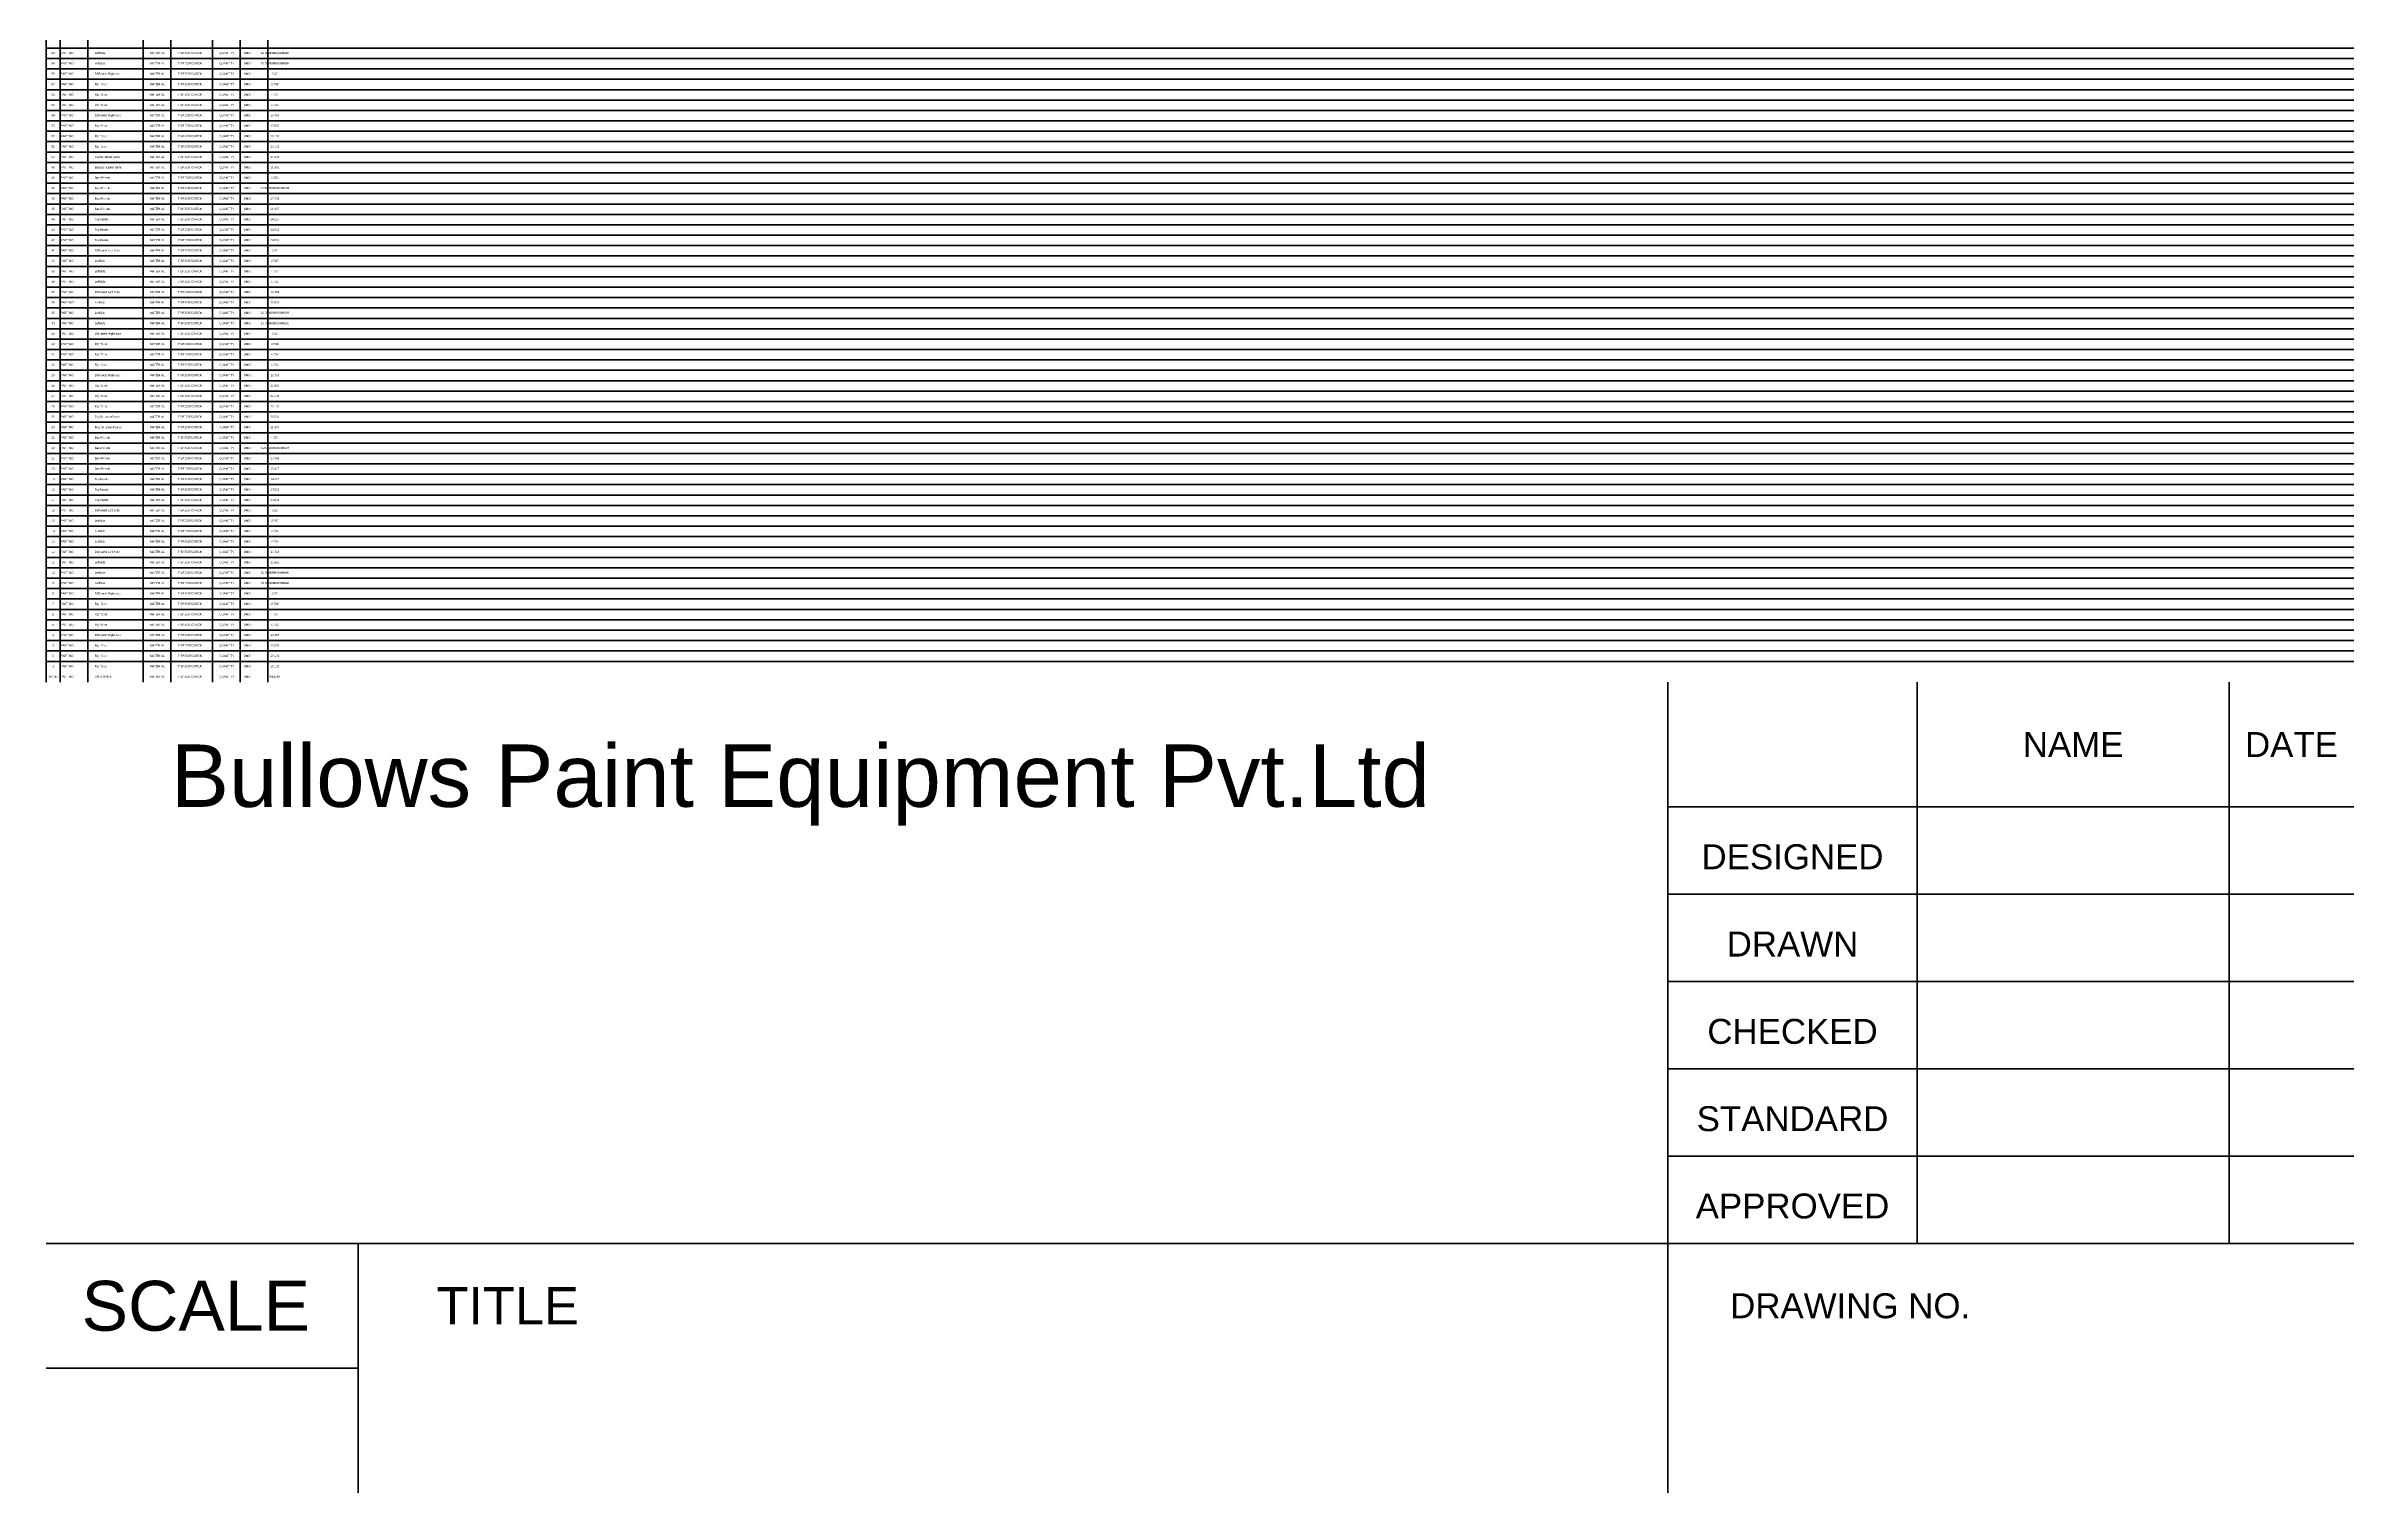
# Model space of a CAD drawing. Header units: millimetres. Extents: x 906 to 10971, y 270 to 8664.
# Drawn here: x 7641 to 10971, y 270 to 2358 of the extents above; entities that cross this region are included whole.
import ezdxf
from ezdxf.enums import TextEntityAlignment as Align

# ---------------------------------------------------------------- set-up
doc = ezdxf.new("R2010")
doc.units = ezdxf.units.MM
doc.layers.add('Default', color=7, linetype='Continuous', lineweight=50)
doc.styles.add('Default', font='arial.ttf')

msp = doc.modelspace()

# ---------------------------------------------------------------- linework, layer by layer
at = {"layer": 'Default'}
for p, q in [((7641, 1440), (7641, 4455)), ((7661, 4455), (7661, 1440)), ((7701, 4455), (7701, 1440)), ((7781, 4455), (7781, 1440)), ((7821, 4455), (7821, 1440)), ((7881, 4455), (7881, 1440)), ((7921, 4455), (7921, 1440)), ((7961, 4455), (7961, 1440)), ((7641, 2355), (10971, 2355)), ((7641, 2340), (10971, 2340)), ((7641, 2325), (10971, 2325)), ((7641, 2310), (10971, 2310)), ((7641, 2295), (10971, 2295)), ((7641, 2280), (10971, 2280)), ((7641, 2265), (10971, 2265)), ((7641, 2250), (10971, 2250)), ((7641, 2235), (10971, 2235)), ((7641, 2220), (10971, 2220)), ((7641, 2205), (10971, 2205)), ((7641, 2190), (10971, 2190)), ((7641, 2175), (10971, 2175)), ((7641, 2160), (10971, 2160)), ((7641, 2145), (10971, 2145)), ((7641, 2130), (10971, 2130)), ((7641, 2115), (10971, 2115)), ((7641, 2100), (10971, 2100)), ((7641, 2085), (10971, 2085)), ((7641, 2070), (10971, 2070)), ((7641, 2055), (10971, 2055)), ((7641, 2040), (10971, 2040)), ((7641, 2025), (10971, 2025)), ((7641, 2010), (10971, 2010)), ((7641, 1995), (10971, 1995)), ((7641, 1980), (10971, 1980)), ((7641, 1965), (10971, 1965)), ((7641, 1950), (10971, 1950)), ((7641, 1935), (10971, 1935)), ((7641, 1920), (10971, 1920)), ((7641, 1905), (10971, 1905)), ((7641, 1890), (10971, 1890)), ((7641, 1875), (10971, 1875)), ((7641, 1860), (10971, 1860)), ((7641, 1845), (10971, 1845)), ((7641, 1830), (10971, 1830)), ((7641, 1815), (10971, 1815)), ((7641, 1800), (10971, 1800)), ((7641, 1785), (10971, 1785)), ((7641, 1770), (10971, 1770)), ((7641, 1755), (10971, 1755)), ((7641, 1740), (10971, 1740)), ((7641, 1725), (10971, 1725)), ((7641, 1710), (10971, 1710)), ((7641, 1695), (10971, 1695)), ((7641, 1680), (10971, 1680)), ((7641, 1665), (10971, 1665)), ((7641, 1650), (10971, 1650)), ((7641, 1635), (10971, 1635)), ((7641, 1620), (10971, 1620)), ((7641, 1605), (10971, 1605)), ((7641, 1590), (10971, 1590)), ((7641, 1575), (10971, 1575)), ((7641, 1560), (10971, 1560)), ((7641, 1545), (10971, 1545)), ((7641, 1530), (10971, 1530)), ((7641, 1515), (10971, 1515)), ((7641, 1500), (10971, 1500)), ((7641, 1485), (10971, 1485)), ((7641, 1470), (10971, 1470)), ((9981, 1440), (9981, 270)), ((10341, 630), (10341, 1440)), ((10791, 630), (10791, 1440)), ((9981, 1260), (10971, 1260)), ((9981, 1134), (10971, 1134)), ((9981, 1008), (10971, 1008)), ((9981, 882), (10971, 882)), ((9981, 756), (10971, 756)), ((7641, 630), (10971, 630)), ((8091, 630), (8091, 270)), ((7641, 450), (8091, 450))]:
    msp.add_line(p, q, dxfattribs=at)

# ---------------------------------------------------------------- texts
at = {"layer": 'Default', "style": 'Default'}
for s, height, p in [('59', 3, (7651, 2333)), ('60', 3, (7651, 2348)), ('PART NO', 3, (7671, 2348)), ('PART NO', 3, (7671, 2333)), ('UMO', 3, (7931, 2348)), ('UMO', 3, (7931, 2333)), ('29.099999999999998', 3, (7971, 2348)), ('29.099999999999998', 3, (7971, 2333)), ('58', 3, (7651, 2318)), ('57', 3, (7651, 2303)), ('PART NO', 3, (7671, 2318)), ('PART NO', 3, (7671, 2303)), ('UMO', 3, (7931, 2318)), ('UMO', 3, (7931, 2303)), ('2.708', 3, (7971, 2303)), ('3.02', 3, (7971, 2318)), ('56', 3, (7651, 2288)), ('55', 3, (7651, 2273)), ('PART NO', 3, (7671, 2288)), ('PART NO', 3, (7671, 2273)), ('UMO', 3, (7931, 2288)), ('UMO', 3, (7931, 2273)), ('4.734', 3, (7971, 2288)), ('4.734', 3, (7971, 2273)), ('54', 3, (7651, 2258)), ('53', 3, (7651, 2243)), ('PART NO', 3, (7671, 2258)), ('PART NO', 3, (7671, 2243)), ('UMO', 3, (7931, 2258)), ('UMO', 3, (7931, 2243)), ('18.765', 3, (7971, 2258)), ('16.886', 3, (7971, 2243)), ('52', 3, (7651, 2228)), ('51', 3, (7651, 2213)), ('50', 3, (7651, 2198)), ('PART NO', 3, (7671, 2228)), ('PART NO', 3, (7671, 2213)), ('PART NO', 3, (7671, 2198)), ('UMO', 3, (7931, 2228)), ('UMO', 3, (7931, 2213)), ('UMO', 3, (7931, 2198)), ('38.301', 3, (7971, 2198)), ('29.101', 3, (7971, 2228)), ('29.101', 3, (7971, 2213)), ('49', 3, (7651, 2183)), ('48', 3, (7651, 2168)), ('PART NO', 3, (7671, 2183)), ('PART NO', 3, (7671, 2168)), ('UMO', 3, (7931, 2183)), ('UMO', 3, (7931, 2168)), ('31.359', 3, (7971, 2183)), ('4.054', 3, (7971, 2168)), ('47', 3, (7651, 2153)), ('46', 3, (7651, 2138)), ('PART NO', 3, (7671, 2153)), ('PART NO', 3, (7671, 2138)), ('UMO', 3, (7931, 2153)), ('UMO', 3, (7931, 2138)), ('5.2540000000000004', 3, (7971, 2153)), ('23.741', 3, (7971, 2138)), ('45', 3, (7651, 2123)), ('44', 3, (7651, 2108)), ('PART NO', 3, (7671, 2123)), ('PART NO', 3, (7671, 2108)), ('UMO', 3, (7931, 2123)), ('UMO', 3, (7931, 2108)), ('30.427', 3, (7971, 2123)), ('14.227', 3, (7971, 2108)), ('43', 3, (7651, 2093)), ('42', 3, (7651, 2078)), ('PART NO', 3, (7671, 2093)), ('PART NO', 3, (7671, 2078)), ('UMO', 3, (7931, 2093)), ('UMO', 3, (7931, 2078)), ('24.531', 3, (7971, 2093)), ('24.531', 3, (7971, 2078)), ('41', 3, (7651, 2063)), ('40', 3, (7651, 2048)), ('39', 3, (7651, 2033)), ('PART NO', 3, (7671, 2063)), ('PART NO', 3, (7671, 2048)), ('PART NO', 3, (7671, 2033)), ('UMO', 3, (7931, 2063)), ('UMO', 3, (7931, 2048)), ('UMO', 3, (7931, 2033)), ('4.734', 3, (7971, 2033)), ('2.707', 3, (7971, 2048)), ('3.02', 3, (7971, 2063)), ('38', 3, (7651, 2018)), ('37', 3, (7651, 2003)), ('PART NO', 3, (7671, 2018)), ('PART NO', 3, (7671, 2003)), ('UMO', 3, (7931, 2018)), ('UMO', 3, (7931, 2003)), ('18.764', 3, (7971, 2003)), ('4.734', 3, (7971, 2018)), ('36', 3, (7651, 1988)), ('35', 3, (7651, 1973)), ('PART NO', 3, (7671, 1988)), ('PART NO', 3, (7671, 1973)), ('UMO', 3, (7931, 1988)), ('UMO', 3, (7931, 1973)), ('29.099999999999998', 3, (7971, 1973)), ('16.885', 3, (7971, 1988)), ('34', 3, (7651, 1958)), ('33', 3, (7651, 1943)), ('PART NO', 3, (7671, 1958)), ('PART NO', 3, (7671, 1943)), ('UMO', 3, (7931, 1958)), ('UMO', 3, (7931, 1943)), ('29.099999999999998', 3, (7971, 1958)), ('3.02', 3, (7971, 1943)), ('32', 3, (7651, 1928)), ('31', 3, (7651, 1913)), ('30', 3, (7651, 1898)), ('PART NO', 3, (7671, 1928)), ('PART NO', 3, (7671, 1913)), ('PART NO', 3, (7671, 1898)), ('UMO', 3, (7931, 1928)), ('UMO', 3, (7931, 1913)), ('UMO', 3, (7931, 1898)), ('4.734', 3, (7971, 1913)), ('4.734', 3, (7971, 1898)), ('2.708', 3, (7971, 1928)), ('29', 3, (7651, 1883)), ('28', 3, (7651, 1868)), ('PART NO', 3, (7671, 1883)), ('PART NO', 3, (7671, 1868)), ('UMO', 3, (7931, 1883)), ('UMO', 3, (7931, 1868)), ('18.765', 3, (7971, 1883)), ('16.886', 3, (7971, 1868)), ('27', 3, (7651, 1853)), ('26', 3, (7651, 1838)), ('PART NO', 3, (7671, 1853)), ('PART NO', 3, (7671, 1838)), ('UMO', 3, (7931, 1853)), ('UMO', 3, (7931, 1838)), ('29.101', 3, (7971, 1853)), ('29.101', 3, (7971, 1838)), ('25', 3, (7651, 1823)), ('24', 3, (7651, 1808)), ('PART NO', 3, (7671, 1823)), ('PART NO', 3, (7671, 1808)), ('UMO', 3, (7931, 1823)), ('UMO', 3, (7931, 1808)), ('38.301', 3, (7971, 1823)), ('31.359', 3, (7971, 1808)), ('23', 3, (7651, 1793)), ('22', 3, (7651, 1778)), ('PART NO', 3, (7671, 1793)), ('PART NO', 3, (7671, 1778)), ('UMO', 3, (7931, 1793)), ('UMO', 3, (7931, 1778)), ('5.2540000000000004', 3, (7971, 1778)), ('4.054', 3, (7971, 1793)), ('21', 3, (7651, 1763)), ('20', 3, (7651, 1748)), ('19', 3, (7651, 1733)), ('PART NO', 3, (7671, 1763)), ('PART NO', 3, (7671, 1748)), ('PART NO', 3, (7671, 1733)), ('UMO', 3, (7931, 1763)), ('UMO', 3, (7931, 1748)), ('UMO', 3, (7931, 1733)), ('30.427', 3, (7971, 1748)), ('23.741', 3, (7971, 1763)), ('14.227', 3, (7971, 1733)), ('18', 3, (7651, 1718)), ('17', 3, (7651, 1703)), ('PART NO', 3, (7671, 1718)), ('PART NO', 3, (7671, 1703)), ('UMO', 3, (7931, 1718)), ('UMO', 3, (7931, 1703)), ('24.531', 3, (7971, 1718)), ('24.531', 3, (7971, 1703)), ('16', 3, (7651, 1688)), ('15', 3, (7651, 1673)), ('PART NO', 3, (7671, 1688)), ('PART NO', 3, (7671, 1673)), ('UMO', 3, (7931, 1688)), ('UMO', 3, (7931, 1673)), ('2.707', 3, (7971, 1673)), ('3.02', 3, (7971, 1688)), ('14', 3, (7651, 1658)), ('13', 3, (7651, 1643)), ('PART NO', 3, (7671, 1658)), ('PART NO', 3, (7671, 1643)), ('UMO', 3, (7931, 1658)), ('UMO', 3, (7931, 1643)), ('4.734', 3, (7971, 1658)), ('4.734', 3, (7971, 1643)), ('12', 3, (7651, 1628)), ('11', 3, (7651, 1613)), ('10', 3, (7651, 1598)), ('PART NO', 3, (7671, 1628)), ('PART NO', 3, (7671, 1613)), ('PART NO', 3, (7671, 1598)), ('UMO', 3, (7931, 1628)), ('UMO', 3, (7931, 1613)), ('UMO', 3, (7931, 1598)), ('29.099999999999998', 3, (7971, 1598)), ('18.764', 3, (7971, 1628)), ('16.885', 3, (7971, 1613)), ('8', 3, (7651, 1568)), ('9', 3, (7651, 1583)), ('PART NO', 3, (7671, 1583)), ('PART NO', 3, (7671, 1568)), ('UMO', 3, (7931, 1583)), ('UMO', 3, (7931, 1568)), ('29.099999999999998', 3, (7971, 1583)), ('3.02', 3, (7971, 1568)), ('6', 3, (7651, 1538)), ('7', 3, (7651, 1553)), ('PART NO', 3, (7671, 1553)), ('PART NO', 3, (7671, 1538)), ('UMO', 3, (7931, 1553)), ('UMO', 3, (7931, 1538)), ('4.734', 3, (7971, 1538)), ('2.708', 3, (7971, 1553)), ('4', 3, (7651, 1508)), ('5', 3, (7651, 1523)), ('PART NO', 3, (7671, 1523)), ('PART NO', 3, (7671, 1508)), ('UMO', 3, (7931, 1523)), ('UMO', 3, (7931, 1508)), ('18.765', 3, (7971, 1508)), ('4.734', 3, (7971, 1523)), ('3', 3, (7651, 1493)), ('2', 3, (7651, 1478)), ('PART NO', 3, (7671, 1493)), ('PART NO', 3, (7671, 1478)), ('UMO', 3, (7931, 1493)), ('UMO', 3, (7931, 1478)), ('29.101', 3, (7971, 1478)), ('16.886', 3, (7971, 1493)), ('SR.NO', 3, (7651, 1448)), ('1', 3, (7651, 1463)), ('PART NO', 3, (7671, 1463)), ('PART NO', 3, (7671, 1448)), ('UMO', 3, (7931, 1463)), ('UMO', 3, (7931, 1448)), ('WEIGHT', 3, (7971, 1448)), ('29.101', 3, (7971, 1463)), ('NAME', 36, (10566, 1350)), ('DATE', 36, (10881, 1350)), ('DESIGNED', 36, (10161, 1188)), ('DRAWN', 36, (10161, 1062)), ('CHECKED', 36, (10161, 936)), ('STANDARD', 36, (10161, 810)), ('APPROVED', 36, (10161, 684)), ('SCALE', 72, (7857, 540)), ('TITLE', 54, (8307, 540))]:
    msp.add_text(s, height=height, dxfattribs=at).set_placement(p, align=Align.MIDDLE_CENTER)
for s, height, p in [('LeftSide', 3, (7711, 2348)), ('LeftSide', 3, (7711, 2333)), ('MATERIAL', 3, (7791, 2348)), ('MATERIAL', 3, (7791, 2333)), ('T.SPECIFICATION', 3, (7831, 2348)), ('T.SPECIFICATION', 3, (7831, 2333)), ('QUANTITY', 3, (7891, 2348)), ('QUANTITY', 3, (7891, 2333)), ('D3Panels Right side', 3, (7711, 2318)), ('RightSide', 3, (7711, 2303)), ('MATERIAL', 3, (7791, 2318)), ('MATERIAL', 3, (7791, 2303)), ('T.SPECIFICATION', 3, (7831, 2318)), ('T.SPECIFICATION', 3, (7831, 2303)), ('QUANTITY', 3, (7891, 2318)), ('QUANTITY', 3, (7891, 2303)), ('RightSide', 3, (7711, 2288)), ('RightSide', 3, (7711, 2273)), ('MATERIAL', 3, (7791, 2288)), ('MATERIAL', 3, (7791, 2273)), ('T.SPECIFICATION', 3, (7831, 2288)), ('T.SPECIFICATION', 3, (7831, 2273)), ('QUANTITY', 3, (7891, 2288)), ('QUANTITY', 3, (7891, 2273)), ('D3Panels Right side', 3, (7711, 2258)), ('RightSide', 3, (7711, 2243)), ('MATERIAL', 3, (7791, 2258)), ('MATERIAL', 3, (7791, 2243)), ('T.SPECIFICATION', 3, (7831, 2258)), ('T.SPECIFICATION', 3, (7831, 2243)), ('QUANTITY', 3, (7891, 2258)), ('QUANTITY', 3, (7891, 2243)), ('TopStructureFrame', 3, (7711, 2198)), ('RightSide', 3, (7711, 2228)), ('RightSide', 3, (7711, 2213)), ('MATERIAL', 3, (7791, 2228)), ('MATERIAL', 3, (7791, 2213)), ('MATERIAL', 3, (7791, 2198)), ('T.SPECIFICATION', 3, (7831, 2228)), ('T.SPECIFICATION', 3, (7831, 2213)), ('T.SPECIFICATION', 3, (7831, 2198)), ('QUANTITY', 3, (7891, 2228)), ('QUANTITY', 3, (7891, 2213)), ('QUANTITY', 3, (7891, 2198)), ('BaseStructureFrame', 3, (7711, 2183)), ('BackPanels', 3, (7711, 2168)), ('MATERIAL', 3, (7791, 2183)), ('MATERIAL', 3, (7791, 2168)), ('T.SPECIFICATION', 3, (7831, 2183)), ('T.SPECIFICATION', 3, (7831, 2168)), ('QUANTITY', 3, (7891, 2183)), ('QUANTITY', 3, (7891, 2168)), ('BackPanels', 3, (7711, 2153)), ('BackPanels', 3, (7711, 2138)), ('MATERIAL', 3, (7791, 2153)), ('MATERIAL', 3, (7791, 2138)), ('T.SPECIFICATION', 3, (7831, 2153)), ('T.SPECIFICATION', 3, (7831, 2138)), ('QUANTITY', 3, (7891, 2153)), ('QUANTITY', 3, (7891, 2138)), ('TopPanels', 3, (7711, 2108)), ('BackPanels', 3, (7711, 2123)), ('MATERIAL', 3, (7791, 2123)), ('MATERIAL', 3, (7791, 2108)), ('T.SPECIFICATION', 3, (7831, 2123)), ('T.SPECIFICATION', 3, (7831, 2108)), ('QUANTITY', 3, (7891, 2123)), ('QUANTITY', 3, (7891, 2108)), ('TopPanels', 3, (7711, 2093)), ('TopPanels', 3, (7711, 2078)), ('D3Panels Left Side', 3, (7711, 2063)), ('MATERIAL', 3, (7791, 2093)), ('MATERIAL', 3, (7791, 2078)), ('T.SPECIFICATION', 3, (7831, 2093)), ('T.SPECIFICATION', 3, (7831, 2078)), ('QUANTITY', 3, (7891, 2093)), ('QUANTITY', 3, (7891, 2078)), ('LeftSide', 3, (7711, 2048)), ('LeftSide', 3, (7711, 2033)), ('MATERIAL', 3, (7791, 2063)), ('MATERIAL', 3, (7791, 2048)), ('MATERIAL', 3, (7791, 2033)), ('T.SPECIFICATION', 3, (7831, 2063)), ('T.SPECIFICATION', 3, (7831, 2048)), ('T.SPECIFICATION', 3, (7831, 2033)), ('QUANTITY', 3, (7891, 2063)), ('QUANTITY', 3, (7891, 2048)), ('QUANTITY', 3, (7891, 2033)), ('LeftSide', 3, (7711, 2018)), ('D3Panels Left Side', 3, (7711, 2003)), ('MATERIAL', 3, (7791, 2018)), ('MATERIAL', 3, (7791, 2003)), ('T.SPECIFICATION', 3, (7831, 2018)), ('T.SPECIFICATION', 3, (7831, 2003)), ('QUANTITY', 3, (7891, 2018)), ('QUANTITY', 3, (7891, 2003)), ('LeftSide', 3, (7711, 1988)), ('LeftSide', 3, (7711, 1973)), ('MATERIAL', 3, (7791, 1988)), ('MATERIAL', 3, (7791, 1973)), ('T.SPECIFICATION', 3, (7831, 1988)), ('T.SPECIFICATION', 3, (7831, 1973)), ('QUANTITY', 3, (7891, 1988)), ('QUANTITY', 3, (7891, 1973)), ('LeftSide', 3, (7711, 1958)), ('D3Panels Right side', 3, (7711, 1943)), ('MATERIAL', 3, (7791, 1958)), ('MATERIAL', 3, (7791, 1943)), ('T.SPECIFICATION', 3, (7831, 1958)), ('T.SPECIFICATION', 3, (7831, 1943)), ('QUANTITY', 3, (7891, 1958)), ('QUANTITY', 3, (7891, 1943)), ('RightSide', 3, (7711, 1928)), ('RightSide', 3, (7711, 1913)), ('RightSide', 3, (7711, 1898)), ('MATERIAL', 3, (7791, 1928)), ('MATERIAL', 3, (7791, 1913)), ('MATERIAL', 3, (7791, 1898)), ('T.SPECIFICATION', 3, (7831, 1928)), ('T.SPECIFICATION', 3, (7831, 1913)), ('T.SPECIFICATION', 3, (7831, 1898)), ('QUANTITY', 3, (7891, 1928)), ('QUANTITY', 3, (7891, 1913)), ('QUANTITY', 3, (7891, 1898)), ('D3Panels Right side', 3, (7711, 1883)), ('RightSide', 3, (7711, 1868)), ('MATERIAL', 3, (7791, 1883)), ('MATERIAL', 3, (7791, 1868)), ('T.SPECIFICATION', 3, (7831, 1883)), ('T.SPECIFICATION', 3, (7831, 1868)), ('QUANTITY', 3, (7891, 1883)), ('QUANTITY', 3, (7891, 1868)), ('RightSide', 3, (7711, 1853)), ('RightSide', 3, (7711, 1838)), ('MATERIAL', 3, (7791, 1853)), ('MATERIAL', 3, (7791, 1838)), ('T.SPECIFICATION', 3, (7831, 1853)), ('T.SPECIFICATION', 3, (7831, 1838)), ('QUANTITY', 3, (7891, 1853)), ('QUANTITY', 3, (7891, 1838)), ('TopStructureFrame', 3, (7711, 1823)), ('BaseStructureFrame', 3, (7711, 1808)), ('MATERIAL', 3, (7791, 1823)), ('MATERIAL', 3, (7791, 1808)), ('T.SPECIFICATION', 3, (7831, 1823)), ('T.SPECIFICATION', 3, (7831, 1808)), ('QUANTITY', 3, (7891, 1823)), ('QUANTITY', 3, (7891, 1808)), ('BackPanels', 3, (7711, 1793)), ('BackPanels', 3, (7711, 1778)), ('MATERIAL', 3, (7791, 1793)), ('MATERIAL', 3, (7791, 1778)), ('T.SPECIFICATION', 3, (7831, 1793)), ('T.SPECIFICATION', 3, (7831, 1778)), ('QUANTITY', 3, (7891, 1793)), ('QUANTITY', 3, (7891, 1778)), ('TopPanels', 3, (7711, 1733)), ('BackPanels', 3, (7711, 1763)), ('BackPanels', 3, (7711, 1748)), ('MATERIAL', 3, (7791, 1763)), ('MATERIAL', 3, (7791, 1748)), ('MATERIAL', 3, (7791, 1733)), ('T.SPECIFICATION', 3, (7831, 1763)), ('T.SPECIFICATION', 3, (7831, 1748)), ('T.SPECIFICATION', 3, (7831, 1733)), ('QUANTITY', 3, (7891, 1763)), ('QUANTITY', 3, (7891, 1748)), ('QUANTITY', 3, (7891, 1733)), ('TopPanels', 3, (7711, 1718)), ('TopPanels', 3, (7711, 1703)), ('MATERIAL', 3, (7791, 1718)), ('MATERIAL', 3, (7791, 1703)), ('T.SPECIFICATION', 3, (7831, 1718)), ('T.SPECIFICATION', 3, (7831, 1703)), ('QUANTITY', 3, (7891, 1718)), ('QUANTITY', 3, (7891, 1703)), ('D3Panels Left Side', 3, (7711, 1688)), ('LeftSide', 3, (7711, 1673)), ('MATERIAL', 3, (7791, 1688)), ('MATERIAL', 3, (7791, 1673)), ('T.SPECIFICATION', 3, (7831, 1688)), ('T.SPECIFICATION', 3, (7831, 1673)), ('QUANTITY', 3, (7891, 1688)), ('QUANTITY', 3, (7891, 1673)), ('LeftSide', 3, (7711, 1658)), ('LeftSide', 3, (7711, 1643)), ('MATERIAL', 3, (7791, 1658)), ('MATERIAL', 3, (7791, 1643)), ('T.SPECIFICATION', 3, (7831, 1658)), ('T.SPECIFICATION', 3, (7831, 1643)), ('QUANTITY', 3, (7891, 1658)), ('QUANTITY', 3, (7891, 1643)), ('D3Panels Left Side', 3, (7711, 1628)), ('LeftSide', 3, (7711, 1613)), ('LeftSide', 3, (7711, 1598)), ('MATERIAL', 3, (7791, 1628)), ('MATERIAL', 3, (7791, 1613)), ('MATERIAL', 3, (7791, 1598)), ('T.SPECIFICATION', 3, (7831, 1628)), ('T.SPECIFICATION', 3, (7831, 1613)), ('T.SPECIFICATION', 3, (7831, 1598)), ('QUANTITY', 3, (7891, 1628)), ('QUANTITY', 3, (7891, 1613)), ('QUANTITY', 3, (7891, 1598)), ('LeftSide', 3, (7711, 1583)), ('D3Panels Right side', 3, (7711, 1568)), ('MATERIAL', 3, (7791, 1583)), ('MATERIAL', 3, (7791, 1568)), ('T.SPECIFICATION', 3, (7831, 1583)), ('T.SPECIFICATION', 3, (7831, 1568)), ('QUANTITY', 3, (7891, 1583)), ('QUANTITY', 3, (7891, 1568)), ('RightSide', 3, (7711, 1553)), ('RightSide', 3, (7711, 1538)), ('MATERIAL', 3, (7791, 1553)), ('MATERIAL', 3, (7791, 1538)), ('T.SPECIFICATION', 3, (7831, 1553)), ('T.SPECIFICATION', 3, (7831, 1538)), ('QUANTITY', 3, (7891, 1553)), ('QUANTITY', 3, (7891, 1538)), ('RightSide', 3, (7711, 1523)), ('D3Panels Right side', 3, (7711, 1508)), ('MATERIAL', 3, (7791, 1523)), ('MATERIAL', 3, (7791, 1508)), ('T.SPECIFICATION', 3, (7831, 1523)), ('T.SPECIFICATION', 3, (7831, 1508)), ('QUANTITY', 3, (7891, 1523)), ('QUANTITY', 3, (7891, 1508)), ('RightSide', 3, (7711, 1493)), ('RightSide', 3, (7711, 1478)), ('MATERIAL', 3, (7791, 1493)), ('MATERIAL', 3, (7791, 1478)), ('T.SPECIFICATION', 3, (7831, 1493)), ('T.SPECIFICATION', 3, (7831, 1478)), ('QUANTITY', 3, (7891, 1493)), ('QUANTITY', 3, (7891, 1478)), ('RightSide', 3, (7711, 1463)), ('PART NAME', 3, (7711, 1448)), ('MATERIAL', 3, (7791, 1463)), ('MATERIAL', 3, (7791, 1448)), ('T.SPECIFICATION', 3, (7831, 1463)), ('T.SPECIFICATION', 3, (7831, 1448)), ('QUANTITY', 3, (7891, 1463)), ('QUANTITY', 3, (7891, 1448)), ('DRAWING NO.', 36, (10071, 540))]:
    msp.add_text(s, height=height, dxfattribs=at).set_placement(p, align=Align.MIDDLE_LEFT)
msp.add_text('Bullows Paint Equipment Pvt.Ltd', height=90, dxfattribs=at).set_placement((7821, 1260))

doc.saveas('drawing.dxf')
